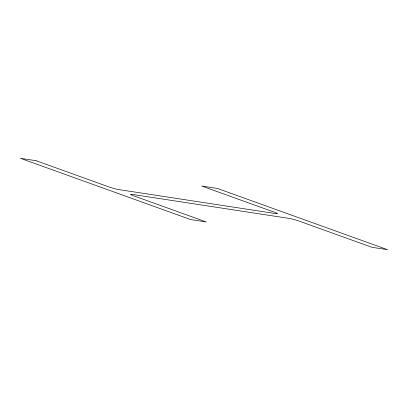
<?xml version="1.0" encoding="UTF-8"?>
<svg xmlns="http://www.w3.org/2000/svg" width="408" height="408" viewBox="0 0 408 408"><rect width="100%" height="100%" fill="white"/><g stroke="black" fill="none" stroke-linecap="round" stroke-linejoin="round"><path stroke-width="0.61" d="M36.026 160.691L20.4 158.299L190.623 219.56L206.254 221.952L133.783 195.876A7.477 0.653 16.7 0 1 131.733 194.32L289.588 218.474A7.477 0.653 16.7 0 1 299.503 221.228L371.974 247.309L387.6 249.701L217.377 188.44L201.746 186.048L274.217 212.124A7.477 0.653 16.7 0 1 276.267 213.68L118.412 189.526A7.477 0.653 16.7 0 1 108.497 186.772L36.026 160.691"/></g></svg>
